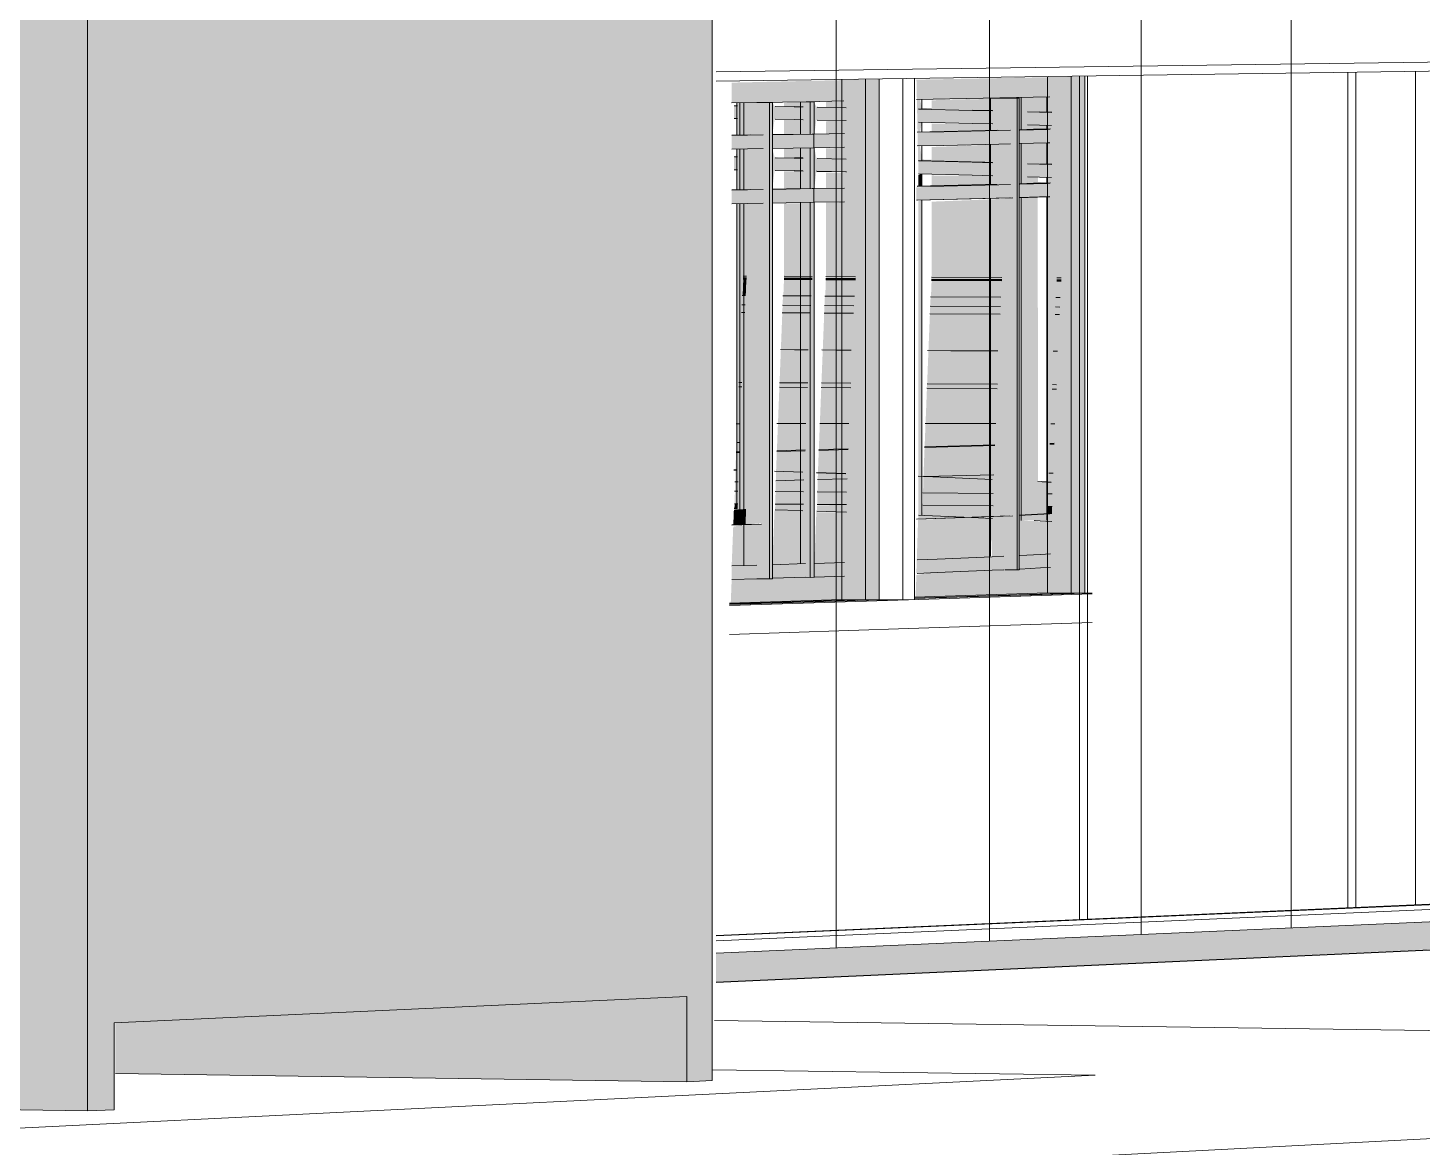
# Model space of a CAD drawing. Header units: inches. Extents: x 30681 to 92461, y -36095 to 66.
# Drawn here: x 92446.8153 to 92446.84359, y 65.97017 to 65.99288 of the extents above; entities that cross this region are included whole.
import ezdxf

# ---------------------------------------------------------------- set-up
doc = ezdxf.new("R2010")
doc.units = ezdxf.units.IN
doc.header["$MEASUREMENT"] = 0
doc.linetypes.add('Dash 1_16_', pattern=[0.12499999999999996, 0.06249999999999998, -0.06249999999999998])
doc.linetypes.add('Hidden', pattern=[0.28125, 0.1875, -0.09374999999999999])
for name, color, linetype, lineweight in [('A-FLOR', 192, 'Continuous', 13), ('A-FLOR-CLRS', 90, 'Dash 1_16_', 9), ('A-FLOR-HRAL', 11, 'Continuous', 9), ('A-FLOR-OTLN', 90, 'Continuous', 9), ('A-GLAZ-CURT', 52, 'Continuous', 9), ('A-GLAZ-CWMG', 51, 'Continuous', 9), ('A-PROP-SBCK', 71, 'Hidden', 50), ('A-WALL-PATT', 111, 'Continuous', 13), ('C-BLDG-PADS', 91, 'Continuous', 9), ('C-TOPO', 7, 'Continuous', 9), ('Conc', 7, 'Continuous', 9), ('E-ELEC-EQPM', 71, 'Continuous', 9), ('L-SITE-WALL', 31, 'Continuous', 13), ('S-BEAM', 12, 'Continuous', 9), ('S-COLS', 52, 'Continuous', 9)]:
    doc.layers.add(name, color=color, linetype=linetype, lineweight=lineweight)

# ---------------------------------------------------------------- blocks, each defined once
blk = doc.blocks.new('FP_55-Looking North East Copy 1')
at = {"layer": 'A-WALL-PATT', "lineweight": 9}
for p, q in [((31214.04254713016, 65.97421179062665), (31214.04254713016, 66.03003217256084)), ((31214.04565744372, 65.9743495619194), (31214.04565744372, 66.02987172825932)), ((31214.04873470073, 65.97448586897211), (31214.04873470073, 66.02971298916763)), ((31214.05177942533, 65.97462073500456), (31214.05177942533, 66.02955592824503))]:
    blk.add_line(p, q, dxfattribs=at)
blk = doc.blocks.new('FP_63-Looking North East Copy 1')
at = {"layer": 'A-WALL-PATT', "lineweight": 9}
for p, q in [((31214.04072648476, 65.98784805188397), (31214.04066404555, 65.98784843673543)), ((31214.04206161668, 65.98783982264109), (31214.04148963037, 65.98784334814607)), ((31214.04293718187, 65.98783442599205), (31214.04233987124, 65.98783810758647)), ((31214.04591103764, 65.9878160962819), (31214.04448462329, 65.98782488815473)), ((31214.04711199144, 65.98780869406177), (31214.04702589263, 65.98780922474182))]:
    blk.add_line(p, q, dxfattribs=at)

msp = doc.modelspace()

# ---------------------------------------------------------------- hatches: boundary and pattern name
at = {"layer": 'A-FLOR-HRAL', "transparency": 33554466}
for points in [[(92446.8298167387, 65.9895884167679), (92446.82987917792, 65.98961355765964), (92446.82987917792, 65.98999710033745), (92446.82981673871, 65.98997441877096), (92446.8298167387, 65.98961218092467)], [(92446.8333663231, 65.98966812324106), (92446.83343970856, 65.98967420175164), (92446.83343970856, 65.98992345983528), (92446.8333663231, 65.98989645423951), (92446.8333663231, 65.98967298662501)], [(92446.83363731645, 65.98966178610907), (92446.83506373079, 65.98972080099527), (92446.83506373079, 65.98987665662987), (92446.83363731645, 65.98988872486954), (92446.83363731645, 65.98966508629883)], [(92446.82982876142, 65.9828018592825), (92446.83018442563, 65.98283010481883), (92446.83018442563, 65.98290106586498), (92446.83018442563, 65.9829022383999), (92446.83018442563, 65.98932553910566), (92446.82968811388, 65.98931372311142), (92446.82968811388, 65.98311871559449), (92446.82982876142, 65.98310764741345), (92446.82982876142, 65.98283793648886)], [(92446.82987917792, 65.98780184675806), (92446.82987917792, 65.9893057024021), (92446.82981673871, 65.98930455508697), (92446.82981673871, 65.98780223307278)], [(92446.83343970856, 65.98378111546869), (92446.83343970856, 65.98938710878126), (92446.8333663231, 65.98936516700265), (92446.8333663231, 65.98378440286899)], [(92446.83506373079, 65.98776976965172), (92446.83506373079, 65.98941317945417), (92446.83363731645, 65.98935703118968), (92446.83363731645, 65.98777859495371), (92446.8338314811, 65.98777739364665)], [(92446.83543933746, 65.98298895337375), (92446.83597486225, 65.98301804210035), (92446.83597486225, 65.98366424560001), (92446.83579237931, 65.98367580173027), (92446.83579089504, 65.9894476473805), (92446.83543933746, 65.98942561860672), (92446.83543933746, 65.9830897944966)], [(92446.82986567356, 65.98745262962679), (92446.82987917791, 65.98780184675803), (92446.8298167387, 65.98780223307278), (92446.82980323807, 65.98745302698015)], [(92446.83504991539, 65.98741963594873), (92446.8350637308, 65.98776976965175), (92446.83363731642, 65.98777859495371), (92446.83362358675, 65.98742871342408), (92446.83381773972, 65.98742747779094)], [(92446.82971902347, 65.9839078851826), (92446.82985822318, 65.98745299660094), (92446.82979578977, 65.98745339393106), (92446.82965667656, 65.98390961712616)], [(92446.8348938727, 65.98371546637453), (92446.8350422934, 65.98742000485531), (92446.83361601207, 65.98742908179852), (92446.83347058289, 65.98377917694039), (92446.83426659177, 65.98374354528171)], [(92446.82970226993, 65.98322707407732), (92446.82971902347, 65.9839078851825), (92446.82965622144, 65.98389802314367), (92446.82963987967, 65.98322760490598)], [(92446.83488274814, 65.9831829975428), (92446.8348938727, 65.98371546637463), (92446.83347058289, 65.9837791769405), (92446.83345745673, 65.98319512420443), (92446.83478522096, 65.98318382732336)], [(92446.83608275536, 65.98317278764353), (92446.83609197682, 65.98365685085021), (92446.8360061326, 65.98366228727754), (92446.83599672445, 65.98317351961148)], [(92446.82961281898, 65.98279238709003), (92446.82986085751, 65.9827996920712), (92446.82987341742, 65.98311933234554), (92446.82962523848, 65.9831087612284), (92446.82961324404, 65.98280321494732)], [(92446.82969845194, 65.98312834261576), (92446.82970226994, 65.98322707407732), (92446.82963987968, 65.98322760490596), (92446.8296361214, 65.98313039368203)], [(92446.83336250568, 65.98290833361682), (92446.83444076873, 65.98294891234227), (92446.83336589011, 65.98299329807882), (92446.83336353023, 65.98293405443823)], [(92446.83445107588, 65.98294823460071), (92446.83487477984, 65.98298105156552), (92446.83488274811, 65.9831829975428), (92446.83345731063, 65.98319140075192), (92446.83344951028, 65.98299261970455), (92446.833793961, 65.98297752729088)], [(92446.83599052302, 65.9830170225407), (92446.83607676564, 65.98302168466344), (92446.83608275538, 65.98317278764357), (92446.83599672449, 65.98317351961154)]]:
    msp.add_hatch(color=256, dxfattribs=at).paths.add_polyline_path(points, flags=0)
h = msp.add_hatch(color=256, dxfattribs=at)
h.paths.add_polyline_path([(92446.83208987501, 65.98778816905661), (92446.83208987501, 65.9893469760136), (92446.8314925644, 65.98933518920116), (92446.8314925644, 65.98779186464952)], flags=0)
h.paths.add_polyline_path([(92446.83121430984, 65.98779358622532), (92446.83121430984, 65.98933023533534), (92446.83064232353, 65.98931972513655), (92446.83064232353, 65.98779712513524)], flags=0)
h.paths.add_polyline_path([(92446.83064232353, 65.98960318419785), (92446.83121430984, 65.98961357068333), (92446.83121430984, 65.98997071488114), (92446.83064232353, 65.98997442654444), (92446.83064232353, 65.98961218897898)], flags=0)
h.paths.add_polyline_path([(92446.8314925644, 65.98961867497745), (92446.83208987501, 65.98963968946829), (92446.83208987501, 65.98995196774595), (92446.8314925644, 65.9899461716743), (92446.8314925644, 65.98963838690871)], flags=0)
h = msp.add_hatch(color=256, dxfattribs=at)
h.paths.add_polyline_path([(92446.83483167367, 65.98296693938133), (92446.83528458764, 65.98299976628263), (92446.83528458764, 65.98943363512444), (92446.83483167367, 65.9893989752662), (92446.83483167367, 65.98298387592304)], flags=0)
h.paths.add_polyline_path([(92446.83343970856, 65.98299326502588), (92446.83343970856, 65.98378111546879), (92446.83336632313, 65.98378440286908), (92446.83336632313, 65.9829961979385)], flags=0)
h = msp.add_hatch(color=256, dxfattribs=at)
h.paths.add_polyline_path([(92446.8320762382, 65.98743856109736), (92446.83208987501, 65.98778816905661), (92446.83149256438, 65.9877918646495), (92446.8314789634, 65.98744236228832)], flags=0)
h.paths.add_polyline_path([(92446.83120072553, 65.98744413305654), (92446.83121430984, 65.98779358622528), (92446.83064232353, 65.98779712513524), (92446.83062877349, 65.9874477730877)], flags=0)
h = msp.add_hatch(color=256, dxfattribs=at)
h.paths.add_polyline_path([(92446.8319259478, 65.98383425626741), (92446.83206871475, 65.98743892889492), (92446.8314714597, 65.98744272986332), (92446.83132968587, 65.9838547902123)], flags=0)
h.paths.add_polyline_path([(92446.8310519188, 65.98386435589724), (92446.83119323105, 65.98744450052789), (92446.83062129791, 65.98744814034598), (92446.83048093243, 65.98388401940741)], flags=0)
at = {"layer": 'A-GLAZ-CURT', "transparency": 33554458}
h = msp.add_hatch(color=256, dxfattribs=at)
h.paths.add_polyline_path([(92446.83208987502, 65.99021848042014), (92446.83208987502, 65.99045378370053), (92446.8314925644, 65.99043930270815), (92446.8314925644, 65.99023093049554)], flags=0)
h.paths.add_polyline_path([(92446.83121430984, 65.99023659892886), (92446.83121430984, 65.99043878231348), (92446.83064232353, 65.9904293640834), (92446.83064232353, 65.9902474662869), (92446.8310407853, 65.9902398957794)], flags=0)
h.paths.add_polyline_path([(92446.82987917791, 65.99026200366454), (92446.82985183597, 65.99041634804873), (92446.8298167387, 65.99041577014285), (92446.8298167387, 65.99026309670963), (92446.82987717248, 65.99026200364621)], flags=0)
h.paths.add_polyline_path([(92446.8298167387, 65.99069898564595), (92446.82987917791, 65.99072144484256), (92446.82987917791, 65.99103636264002), (92446.8298167387, 65.99101603759992), (92446.8298167387, 65.99072021495932)], flags=0)
h.paths.add_polyline_path([(92446.83064232353, 65.99071217788342), (92446.83121430984, 65.99072145647709), (92446.83121430984, 65.99101271852983), (92446.83064232353, 65.99101604456577), (92446.83064232353, 65.99072022215455)], flags=0)
h.paths.add_polyline_path([(92446.8314925644, 65.99072601631316), (92446.83208987502, 65.99074478925836), (92446.83208987502, 65.990995919149), (92446.8314925644, 65.99099072526656), (92446.8314925644, 65.99074362563843)], flags=0)
h.paths.add_polyline_path([(92446.83208987502, 65.99126184250866), (92446.83208987502, 65.99139762493365), (92446.83064232353, 65.99136151231784), (92446.83064232353, 65.99128773654962), (92446.83121430984, 65.99130116441786), (92446.83121430984, 65.99137691402565), (92446.8314925644, 65.99137728527838), (92446.8314925644, 65.99127296457603), (92446.83163955683, 65.99127022754146)], flags=0)
h.paths.add_polyline_path([(92446.82987917791, 65.99130072327365), (92446.82985183597, 65.99135694892907), (92446.8298167387, 65.99132515746196), (92446.8298167387, 65.99130169972727), (92446.82987717247, 65.99130072325727)], flags=0)
h.paths.add_polyline_path([(92446.8298167387, 65.99304576885653), (92446.83208987502, 65.9930729270604), (92446.83208987502, 66.00834278216479), (92446.82933788688, 66.00838238107765), (92446.82933788688, 66.00259755246431), (92446.8298167387, 66.00259541728292), (92446.8298167387, 65.99352880821253)], flags=0)
h = msp.add_hatch(color=256, dxfattribs=at)
h.paths.add_polyline_path([(92446.82953800439, 65.98118060947229), (92446.83257134935, 65.98128925613723), (92446.83257134935, 65.99183716057841), (92446.83181341967, 65.99182645942734), (92446.83181341967, 65.98128548708227), (92446.8295392707, 65.98121237055446)], flags=0)
h.paths.add_polyline_path([(92446.83181341967, 65.99308037959239), (92446.83257134935, 65.99308943905721), (92446.83254542366, 66.00833737898229), (92446.83181341967, 66.00833213751109), (92446.83181341967, 65.99352828093775)], flags=0)
h = msp.add_hatch(color=256, dxfattribs=at)
h.paths.add_polyline_path([(92446.83328685595, 65.98130134289612), (92446.83674433164, 65.98142349196185), (92446.83674433164, 65.99189575709252), (92446.83599025008, 65.99188511039564), (92446.83599025011, 65.98141977702606), (92446.83328813262, 65.98133290081502)], flags=0)
h.paths.add_polyline_path([(92446.83599025008, 65.99313003279147), (92446.83674433164, 65.99313904615606), (92446.83671877685, 66.00827752689513), (92446.83599025008, 66.00827236041962), (92446.83599025008, 65.9935143642035)], flags=0)
h = msp.add_hatch(color=256, dxfattribs=at)
h.paths.add_polyline_path([(92446.83626468459, 65.99011074675481), (92446.83626468459, 65.99054384711366), (92446.8361785858, 65.99051685571828), (92446.8361785858, 65.99011362150328)], flags=0)
h.paths.add_polyline_path([(92446.83506373079, 65.99014726194054), (92446.83506373079, 65.9905131088616), (92446.83363731643, 65.99046733515753), (92446.83363731643, 65.99018396273459), (92446.83492253942, 65.99015136728025)], flags=0)
h.paths.add_polyline_path([(92446.83363731643, 65.99076452892412), (92446.83506373079, 65.99081724888916), (92446.83506373079, 65.99092843256447), (92446.83363731643, 65.99093924696105), (92446.83363731643, 65.99076747709364)], flags=0)
h.paths.add_polyline_path([(92446.8361785858, 65.99082435482472), (92446.83626468459, 65.99084209289236), (92446.83626468459, 65.99089377670636), (92446.8361785858, 65.9908868566096), (92446.8361785858, 65.99084122572931)], flags=0)
h.paths.add_polyline_path([(92446.83626468459, 65.99116560043429), (92446.83626468459, 65.9914773847147), (92446.8361785858, 65.991468492324), (92446.83620983237, 65.99116723653667)], flags=0)
h.paths.add_polyline_path([(92446.83506373079, 65.99119822066689), (92446.83506373079, 65.99144960710298), (92446.83407073091, 65.9914242436548), (92446.83363731643, 65.99141538292987), (92446.83363731643, 65.99123100670955), (92446.83492253942, 65.99120188810366)], flags=0)
h.paths.add_polyline_path([(92446.83356389828, 65.99309053789342), (92446.83626468459, 65.99312280542787), (92446.83626468459, 66.00828270998733), (92446.83356389828, 66.0083215721464), (92446.83356389828, 65.99351644907969)], flags=0)
h = msp.add_hatch(color=256, dxfattribs=at)
h.paths.add_polyline_path([(92446.83035069008, 65.98170083991519), (92446.83040593898, 65.98171321560453), (92446.83040593898, 65.9893296057532), (92446.83097879779, 65.98934004782758), (92446.83097879779, 65.98201222105034), (92446.83111778351, 65.98201222456733), (92446.83111778351, 65.98173548956068), (92446.83125689373, 65.98173985853228), (92446.83125684278, 65.9893451634137), (92446.8318545219, 65.98935673314128), (92446.83185495326, 65.98963946528569), (92446.83125727365, 65.98962820288219), (92446.83129868338, 65.98997234636373), (92446.83189483364, 65.98996281088473), (92446.83189521167, 65.99022589044436), (92446.83129906002, 65.99023830416549), (92446.83125684281, 65.99045215942273), (92446.83185452188, 65.99046252710065), (92446.83185495323, 65.99074458898853), (92446.83125727363, 65.99073452790813), (92446.83129868338, 65.99101418050775), (92446.83189483364, 65.99100275346724), (92446.83189521165, 65.9912684621303), (92446.83129906002, 65.99127955172118), (92446.8312482292, 65.99138508380835), (92446.83097879779, 65.99135849354153), (92446.83102133533, 65.99128460080705), (92446.8304503826, 65.9912942811193), (92446.83040593898, 65.9913695040209), (92446.83185455571, 65.99140550273437), (92446.83185413426, 65.99182516297418), (92446.829579755, 65.99177284285567), (92446.8295803026, 65.99136490811806), (92446.82968811388, 65.99136275710975), (92446.82966131903, 65.99130765942783), (92446.82962594244, 65.99128297739577), (92446.82962594244, 65.99104416872677), (92446.82968826927, 65.99104307988875), (92446.82968811388, 65.99070695837904), (92446.8295801247, 65.99070221983024), (92446.8295801247, 65.99042467415354), (92446.82968811388, 65.99042398564532), (92446.82966131903, 65.99026976801622), (92446.82962594244, 65.99024213887586), (92446.82962594244, 65.99000581147772), (92446.82968811388, 65.9900023445558), (92446.82968811388, 65.98959734146908), (92446.8295801247, 65.9895920371234), (92446.8295801247, 65.98931449144669), (92446.83018442565, 65.98932553910574), (92446.83018442565, 65.98290223839999), (92446.83018442565, 65.98290106586505), (92446.83018442565, 65.98281238630652), (92446.8298287614, 65.98279973231159), (92446.8298287614, 65.98198286968895), (92446.83008969121, 65.98198048511837), (92446.83008969123, 65.98170326181253)], flags=0)
h.paths.add_polyline_path([(92446.83040593898, 65.9896128025787), (92446.83045003853, 65.98998974547496), (92446.83102096828, 65.98997828681146), (92446.83097879779, 65.98962296751597), (92446.83091052025, 65.98962174903463)], flags=0)
h.paths.add_polyline_path([(92446.83102133533, 65.99024395612726), (92446.8304503826, 65.99025479229768), (92446.83040593898, 65.99043821814249), (92446.83097879779, 65.99044757532602)], flags=0)
h.paths.add_polyline_path([(92446.83040593898, 65.99072077030365), (92446.83045003853, 65.9910297719191), (92446.83102096828, 65.9910195037661), (92446.83097879779, 65.99072985098094), (92446.83091052025, 65.9907287624709)], flags=0)
h = msp.add_hatch(color=256, dxfattribs=at)
h.paths.add_polyline_path([(92446.83537174133, 65.98188467272577), (92446.83541024032, 65.98188649924124), (92446.83545351581, 65.9828848065119), (92446.83597486225, 65.9828998499213), (92446.83595517621, 65.98301697292976), (92446.83541024032, 65.98299085482687), (92446.83542480695, 65.98943907874637), (92446.83603333269, 65.98945876865669), (92446.83603402963, 65.98974066907071), (92446.83579237934, 65.98975661092301), (92446.83579186918, 65.98985514586828), (92446.8360597754, 65.98986324355855), (92446.83606038832, 65.99011848342087), (92446.83597486225, 65.99013070897236), (92446.8359783896, 65.99055056270369), (92446.83603333269, 65.99055222467209), (92446.83603402965, 65.99083499770315), (92446.83597486225, 65.99084923893523), (92446.83600508024, 65.99090260330136), (92446.8360597754, 65.99090092215756), (92446.83606038833, 65.99117251185596), (92446.83597486225, 65.99118343334862), (92446.83597851718, 65.9914837043991), (92446.83603345203, 65.9914849313226), (92446.8360036559, 65.99188338093549), (92446.8333291405, 65.99183311235572), (92446.83336914568, 65.9899253319117), (92446.83486207882, 65.98988451003974), (92446.83483139827, 65.98970545554722), (92446.83332958868, 65.9896478013028), (92446.83332958868, 65.98938701037103), (92446.83528458762, 65.98942680250596), (92446.83528458762, 65.98298406804595), (92446.83483167371, 65.98295137984792), (92446.83486368222, 65.98216276876668), (92446.83509012504, 65.98215012600893), (92446.83509012504, 65.9818867109352)], flags=0)
h.paths.add_polyline_path([(92446.83486260903, 65.99015488532406), (92446.83343970854, 65.99021481540353), (92446.83340306598, 65.99049109589143), (92446.83483167371, 65.99050038043336), (92446.83483167371, 65.99044786999518)], flags=0)
h.paths.add_polyline_path([(92446.83340354255, 65.99077288065743), (92446.83343904688, 65.99097039622868), (92446.83486207882, 65.9909354700356), (92446.8348313983, 65.99080354028894), (92446.83355829859, 65.99077581805052)], flags=0)
h.paths.add_polyline_path([(92446.83486260903, 65.9912050308895), (92446.83343970854, 65.99125856842717), (92446.83340327129, 65.99142384527109), (92446.83483167371, 65.99144307300142)], flags=0)
h.paths.add_polyline_path([(92446.83340324726, 65.99142513552238), (92446.83340310256, 65.99143182692688), (92446.83347384835, 65.99142894525536)], flags=0)
h = msp.add_hatch(color=256, dxfattribs=at)
h.paths.add_polyline_path([(92446.83191123192, 65.98320827979126), (92446.83192594783, 65.98383425626744), (92446.83132968587, 65.98385479021226), (92446.83131439042, 65.98321335783679)], flags=0)
h.paths.add_polyline_path([(92446.83103635436, 65.9832157234228), (92446.83105191878, 65.98386435589721), (92446.83048093243, 65.98388401940745), (92446.83046481696, 65.98322058617617), (92446.83098525417, 65.98321615819334)], flags=0)
h = msp.add_hatch(color=256, dxfattribs=at)
h.paths.add_polyline_path([(92446.82956190438, 65.9812106991225), (92446.83183631254, 65.98128756632056), (92446.83185473763, 65.98175993096307), (92446.82958033007, 65.98168729811829), (92446.82956442142, 65.98127580487217)], flags=0)
h.paths.add_polyline_path([(92446.83190516608, 65.98305276991445), (92446.83191123192, 65.98320827979131), (92446.8313135, 65.98319047700562), (92446.83130897876, 65.9830742947739)], flags=0)
h.paths.add_polyline_path([(92446.83103124639, 65.9830843220754), (92446.83103635436, 65.98321572342284), (92446.83046481697, 65.98322058617623), (92446.83046026686, 65.98310327412175), (92446.83098020194, 65.98308616499334)], flags=0)
h = msp.add_hatch(color=256, dxfattribs=at)
h.paths.add_polyline_path([(92446.8295803301, 65.98168729811832), (92446.83008969123, 65.98170326181253), (92446.83008969121, 65.98198048511837), (92446.82982991473, 65.98201221998528), (92446.82986085751, 65.98279969207128), (92446.82961166784, 65.98276306296917), (92446.8295803301, 65.98196476329836)], flags=0)
h.paths.add_polyline_path([(92446.83040635061, 65.98171318611519), (92446.83111784873, 65.98173548490809), (92446.83111784878, 65.98201221998528), (92446.83097902329, 65.98201754884782), (92446.83102115631, 65.98308498904247), (92446.83044987095, 65.98309531485923), (92446.83040635061, 65.98199025905282)], flags=0)
h.paths.add_polyline_path([(92446.8312570583, 65.98174010314058), (92446.83185473764, 65.98175993096316), (92446.83189502271, 65.98305343937199), (92446.83129811815, 65.98305589071617), (92446.8312570583, 65.98198896696204)], flags=0)
h = msp.add_hatch(color=256, dxfattribs=at)
h.paths.add_polyline_path([(92446.83331095248, 65.9813312507611), (92446.83601334749, 65.98142182653308), (92446.83603368135, 65.98193479057284), (92446.83359762581, 65.98182239646508), (92446.83332860938, 65.98178133956671), (92446.83331405092, 65.98141023330639)], flags=0)
h.paths.add_polyline_path([(92446.83607050488, 65.98286374280444), (92446.83607676566, 65.98302168466347), (92446.8359903709, 65.9830131840336), (92446.83598464598, 65.98286871266662)], flags=0)
h.paths.add_polyline_path([(92446.83487268027, 65.98292784051566), (92446.83487411319, 65.9829641559363), (92446.83459751058, 65.98294170687261)], flags=0)
h = msp.add_hatch(color=256, dxfattribs=at)
h.paths.add_polyline_path([(92446.83332982703, 65.98181237878826), (92446.83509012504, 65.9818867109352), (92446.83509012504, 65.98215012600893), (92446.83483167371, 65.98216299691944), (92446.83486234401, 65.98292851987934), (92446.83437061832, 65.98294627234215), (92446.83336216622, 65.98289981117541), (92446.83332982703, 65.9819049945761)], flags=0)
h.paths.add_polyline_path([(92446.83541087287, 65.98190249422467), (92446.83603368135, 65.98193479057282), (92446.83606008199, 65.982864427279), (92446.83543930575, 65.98288479791009), (92446.83541087287, 65.98202354324283)], flags=0)
at = {"layer": 'A-GLAZ-CWMG'}
msp.add_hatch(color=256, dxfattribs=at).paths.add_polyline_path([(92446.82926456671, 65.97351977596725), (92446.88226153947, 65.97594703219221), (92446.88226153947, 65.97645144362706), (92446.82926456671, 65.97410394575802), (92446.82926456671, 65.9735492507835)], flags=0)
at = {"layer": 'E-ELEC-EQPM'}
for points in [[(92446.81651074126, 65.97090353565251), (92446.81651074126, 66.00264513312253), (92446.80350011645, 66.00262755832634), (92446.80350011645, 65.97109685841086), (92446.81468466614, 65.97093066900587)], [(92446.82866985229, 65.97149576536692), (92446.82866985229, 65.97322329473864), (92446.81707690706, 65.97268857745246), (92446.81707690709, 65.97166347554843), (92446.82007452735, 65.97162011025746)]]:
    msp.add_hatch(color=256, dxfattribs=at).paths.add_polyline_path(points, flags=0)
h = msp.add_hatch(color=256, dxfattribs=at)
h.paths.add_polyline_path([(92446.81651074126, 65.97090353565251), (92446.81704989508, 65.97092979603528), (92446.81704989508, 65.9726916265786), (92446.82866985229, 65.97322329473864), (92446.82866985229, 65.97149576536692), (92446.82918729109, 65.97152096808375), (92446.82918729109, 66.00258900290147), (92446.81651074126, 66.00264513312253), (92446.81651074126, 65.97149833419678)], flags=0)
h.paths.add_polyline_path([(92446.81728038845, 66.0000000000001), (92446.81704989508, 66), (92446.81704989508, 66.0017618305433), (92446.82866985229, 66.00170215060776), (92446.82866985229, 66.00000000000007), (92446.81935613825, 65.99999999999997)], flags=0)

# ---------------------------------------------------------------- linework, layer by layer
at = {"layer": 'A-FLOR'}
for p, q in [((92446.8298582232, 65.98745299660095), (92446.82979578979, 65.9874533939311)), ((92446.83119323105, 65.98744450052789), (92446.83062129792, 65.98744814034599)), ((92446.83206871478, 65.98743892889492), (92446.83147145972, 65.98744272986333)), ((92446.8350422934, 65.98742000485534), (92446.83361601207, 65.98742908179855)), ((92446.83624313507, 65.98741236262416), (92446.83615704431, 65.9874129105111)), ((92446.82963987965, 65.98348173210435), (92446.82970226993, 65.9834812093186)), ((92446.83046481694, 65.98347481971894), (92446.83103635436, 65.9834700306437)), ((92446.83131439042, 65.98346770089988), (92446.83191123192, 65.98346269979444)), ((92446.83345745673, 65.98344974353459), (92446.83488274814, 65.9834378006103)), ((92446.83599672449, 65.98342846628407), (92446.83608275537, 65.9834277454065)), ((92446.82969379007, 65.98312902432944), (92446.8296293456, 65.98313106810775)), ((92446.82970226991, 65.98322707407733), (92446.82963987967, 65.98322760490599)), ((92446.83097011503, 65.98308683181519), (92446.83046370916, 65.98310398135365)), ((92446.83103635436, 65.98321572342287), (92446.83046481693, 65.98322058617616)), ((92446.83102334944, 65.98308499531919), (92446.83097011503, 65.98308683181519)), ((92446.8319074718, 65.9830534703096), (92446.83130993128, 65.98307499285104)), ((92446.8319112319, 65.9832082797913), (92446.83131439041, 65.9832133578368)), ((92446.83488274814, 65.98318299754281), (92446.83345745673, 65.98319512420439)), ((92446.83608275538, 65.98317278764355), (92446.83599672448, 65.98317351961154)), ((92446.83607536455, 65.98286443302149), (92446.83571416915, 65.98288496420406)), ((92446.82958033012, 65.98196476329838), (92446.83008969124, 65.98198048511838)), ((92446.83040635064, 65.98199025905289), (92446.83107653807, 65.98201094489988)), ((92446.83126279913, 65.98201671940733), (92446.83187053596, 65.98203616143303)), ((92446.83008969124, 65.98170326181256), (92446.82958033012, 65.98168729811829)), ((92446.83107653804, 65.98173419020596), (92446.83040635065, 65.98171318611519)), ((92446.83187053594, 65.98175979468583), (92446.8312627991, 65.981740053552))]:
    msp.add_line(p, q, dxfattribs=at)
for points in [[(92446.83444790177, 65.98294892155668, 0), (92446.83349564743, 65.98299104316702, 0), (92446.83337181105, 65.98299622936602, 0)], [(92446.83487490399, 65.98292853328611, 0), (92446.8345871937, 65.98294238513328, 0), (92446.83444790177, 65.98294892155668, 0)], [(92446.83334407979, 65.98208783374349, 0), (92446.83374879425, 65.98210338385063, 0), (92446.83486317682, 65.98215015629519, 0), (92446.83510165058, 65.98216107243316, 0)], [(92446.83542690011, 65.98217658749148, 0), (92446.83584260222, 65.98219762141703, 0), (92446.83604510283, 65.98220843087239, 0)], [(92446.83510165062, 65.9818866273937, 0), (92446.83486317682, 65.98187554331513, 0), (92446.83374879425, 65.9818280512945, 0), (92446.83334407976, 65.98181226195491, 0)], [(92446.83604510283, 65.9819347144243, 0), (92446.83584260222, 65.98192373866961, 0), (92446.8354269001, 65.9819023811452, 0)]]:
    msp.add_polyline3d(points, dxfattribs=at)
at = {"layer": 'A-FLOR-CLRS', "linetype": 'Continuous'}
for p, q in [((92446.83609975773, 65.98385016665108), (92446.83601359527, 65.98384775833237)), ((92446.82970974408, 65.98367155990536), (92446.82964726293, 65.98366981349945)), ((92446.83104578294, 65.983708903417), (92446.83047340577, 65.98369290495073)), ((92446.83192195301, 65.98373339317529), (92446.83132422886, 65.98371668623587)), ((92446.83350493867, 65.98377763907685), (92446.83347048327, 65.98377667601628)), ((92446.83489792355, 65.98381657428281), (92446.83350493867, 65.98377763907685)), ((92446.82963987965, 65.98348173210435), (92446.82970226993, 65.9834812093186)), ((92446.83046481694, 65.98347481971894), (92446.83103635436, 65.9834700306437)), ((92446.83131439042, 65.98346770089988), (92446.83191123192, 65.98346269979444)), ((92446.83345745673, 65.98344974353459), (92446.83488274814, 65.9834378006103)), ((92446.83599672449, 65.98342846628407), (92446.83608275537, 65.9834277454065))]:
    msp.add_line(p, q, dxfattribs=at)
at = {"layer": 'A-FLOR-HRAL'}
for p, q in [((92446.8333297928, 65.99143219402166), (92446.83603322541, 65.99148803261886)), ((92446.83537174136, 65.9914553967328), (92446.83483167371, 65.99145724041009)), ((92446.83483167371, 65.99079631508452), (92446.83483167371, 65.99145724041009)), ((92446.83545351581, 65.99080961344428), (92446.83545351581, 65.99147130150328)), ((92446.83597486225, 65.99116719406469), (92446.83597486225, 65.99148210295121)), ((92446.83112670065, 65.9913866898176), (92446.82957973417, 65.99136382556256)), ((92446.82963305354, 65.99130377042972), (92446.82969707742, 65.99130271599272)), ((92446.82968811388, 65.99070155127876), (92446.82968811388, 65.99136348138823)), ((92446.82974331142, 65.99070243678985), (92446.82974331142, 65.9913650028231)), ((92446.82982876142, 65.99070614393638), (92446.82982876142, 65.99137097123035)), ((92446.8303506901, 65.99136868682078), (92446.83009153834, 65.99136982109215)), ((92446.83040593895, 65.99136950402087), (92446.8303506901, 65.99136868682078)), ((92446.8303506901, 65.9817008399152), (92446.8303506901, 65.99136868682078)), ((92446.83040593895, 65.99136950402087), (92446.83040593895, 65.9817025724529)), ((92446.83102409134, 65.99128460519414), (92446.83085638541, 65.9912875507824)), ((92446.83097879784, 65.9907244572007), (92446.83097879784, 65.99138484428163)), ((92446.83117428802, 65.99138399052171), (92446.83108922359, 65.99138436202162)), ((92446.83112670082, 65.99138668981215), (92446.83185436974, 65.99140171959706)), ((92446.83125689374, 65.9913852119214), (92446.83117428802, 65.99138399052171)), ((92446.83117428802, 65.99072758402681), (92446.83117428802, 65.99138399052171)), ((92446.83125689374, 65.9913852119214), (92446.83125689374, 65.99072717806816)), ((92446.83131198809, 65.9912746574778), (92446.83190451091, 65.99126355535302)), ((92446.83343970854, 65.9912321014151), (92446.83343970854, 65.9914306125441)), ((92446.83541024037, 65.99145625826017), (92446.83537174136, 65.9914553967328)), ((92446.83537174136, 65.98188467272581), (92446.83537174136, 65.9914553967328)), ((92446.83541024037, 65.99145625826017), (92446.83541024037, 65.9818864992413)), ((92446.83558383194, 65.9911791331968), (92446.83607196213, 65.99116466539816)), ((92446.8360758296, 65.99117251529555), (92446.83582781536, 65.99117968829316)), ((92446.8296971097, 65.99104309505138), (92446.82963308302, 65.99104418100497)), ((92446.83190448507, 65.99100276650428), (92446.83131201207, 65.99101419909985)), ((92446.83343970854, 65.99076540634215), (92446.83343970854, 65.99097037309913)), ((92446.83607194763, 65.9909009246042), (92446.83558385161, 65.99091582319951)), ((92446.83597486225, 65.99082270097473), (92446.83597486225, 65.99090352821587)), ((92446.8295801247, 65.99070221983025), (92446.830220182, 65.99071240464582)), ((92446.82995921768, 65.9907136337795), (92446.82958053538, 65.99070761154432)), ((92446.83040614486, 65.99071536375143), (92446.83124817762, 65.99072876247097)), ((92446.83097884926, 65.99072984911615), (92446.83040655628, 65.99072074786457)), ((92446.8312155938, 65.99072891558964), (92446.83124817762, 65.99072876247097)), ((92446.83124817762, 65.99072876247097), (92446.83187005142, 65.99073890506256)), ((92446.83124817762, 65.99072876247097), (92446.83124817762, 65.99045200911189)), ((92446.82958012471, 65.99042467415352), (92446.83022018205, 65.99043516299346)), ((92446.82968811388, 65.98959128874488), (92446.82968811388, 65.99042398564531)), ((92446.82974331142, 65.98959227998864), (92446.82974331142, 65.99042489758953)), ((92446.82982876142, 65.98959642977952), (92446.82982876142, 65.99042871539717)), ((92446.83040614486, 65.9904382104306), (92446.83124817762, 65.99045200911186)), ((92446.83097879784, 65.98961692970227), (92446.83097879784, 65.99044757532609)), ((92446.83117428802, 65.98962042988074), (92446.83117428802, 65.99044809537287)), ((92446.83124817762, 65.99045200911186), (92446.83187016593, 65.99046245653902)), ((92446.83125689374, 65.9904480916148), (92446.83125689374, 65.98962018183906)), ((92446.83343970854, 65.99018518815123), (92446.83343970854, 65.99048974682997)), ((92446.83483167371, 65.98969736763192), (92446.83483167371, 65.99052157822138)), ((92446.83545351581, 65.98971225385552), (92446.83545351581, 65.9905352735471)), ((92446.83597486225, 65.9901125306694), (92446.83597486225, 65.99054875175011)), ((92446.82966131903, 65.9902697680162), (92446.82962755526, 65.99027038067814)), ((92446.82963305354, 65.99026541466012), (92446.82969707742, 65.9902642343202)), ((92446.83102409134, 65.99024396103819), (92446.83085638541, 65.99024725833848)), ((92446.83131198809, 65.99023282553483), (92446.83190451091, 65.9902203977832)), ((92446.83558383194, 65.99012589536952), (92446.83607196213, 65.99010970007255)), ((92446.8360758296, 65.99011848727112), (92446.83584452496, 65.99012598581497)), ((92446.8296971097, 65.99000461331822), (92446.82963308302, 65.99000582517948)), ((92446.83084808683, 65.98998660235593), (92446.83102127565, 65.98998289947868)), ((92446.8312989913, 65.989976961758), (92446.83189514268, 65.98996421569724)), ((92446.83190938183, 65.98996526882398), (92446.83130685953, 65.98997800518649)), ((92446.83190448507, 65.98995960899754), (92446.83131201207, 65.98997236711143)), ((92446.83343970854, 65.98966276829343), (92446.83343970854, 65.98992345983528)), ((92446.83607194763, 65.98984595934094), (92446.83558385161, 65.98986258530962)), ((92446.83597486225, 65.98973461566234), (92446.83597486225, 65.9898488648206)), ((92446.8295801247, 65.98959203712342), (92446.830220182, 65.98960343803635)), ((92446.82995921768, 65.98960481393227), (92446.82958053538, 65.98959807262425)), ((92446.83040614486, 65.98960675046803), (92446.83124817762, 65.98962174903467)), ((92446.83097884926, 65.98962296542854), (92446.83040655628, 65.98961277746035)), ((92446.8312155938, 65.98962192043618), (92446.83124817762, 65.98962174903467)), ((92446.83124817762, 65.98962174903467), (92446.83187005142, 65.98963310268196)), ((92446.83124817762, 65.98962174903467), (92446.83124817762, 65.98934499567558)), ((92446.82958012471, 65.98931449144669), (92446.83022018205, 65.989326196384)), ((92446.82968811388, 65.98312068568065), (92446.82968811388, 65.98931372311141)), ((92446.82974331142, 65.98311890308132), (92446.82974331142, 65.98931474078832)), ((92446.82982876142, 65.98280185928253), (92446.82982876142, 65.9893190012403)), ((92446.83040614486, 65.98932959714719), (92446.83124817762, 65.98934499567555)), ((92446.83097879784, 65.98201183616708), (92446.83097879784, 65.98934004782767)), ((92446.83117428802, 65.98173328513732), (92446.83117428802, 65.98934364134425)), ((92446.83124817762, 65.98934499567555), (92446.83187016593, 65.98935665439862)), ((92446.83125689374, 65.989345161295), (92446.83125689374, 65.98173587461451)), ((92446.83332977981, 65.98938985170992), (92446.83521803487, 65.98943396201902)), ((92446.83343970854, 65.98378111546869), (92446.83343970854, 65.98938710878129)), ((92446.83483167371, 65.9829669393813), (92446.83483167371, 65.98942263076877)), ((92446.83499791262, 65.98942681978338), (92446.83523667483, 65.98943329592106)), ((92446.83528462554, 65.98943365361666), (92446.83499792176, 65.98942695493257)), ((92446.83557782105, 65.98944347279439), (92446.83541051607, 65.98943785834116)), ((92446.83541068944, 65.98944041574526), (92446.83603363749, 65.98946131570618)), ((92446.83542641408, 65.98943860398379), (92446.83559356249, 65.98944340818149)), ((92446.83545351581, 65.98298972720978), (92446.83545351581, 65.98943716931579)), ((92446.83597486225, 65.98366424560001), (92446.83597486225, 65.98945295485157)), ((92446.82962619275, 65.98391154419375), (92446.8296885289, 65.98390981266503)), ((92446.82968860565, 65.98391167730726), (92446.82962626948, 65.98391340863586)), ((92446.83045030123, 65.983885952611), (92446.83102118167, 65.98386629382088)), ((92446.83102127566, 65.98386856539425), (92446.83045039492, 65.98388822142371)), ((92446.83129889714, 65.9838567304342), (92446.83189504815, 65.98383620142744)), ((92446.83189514266, 65.98383847722667), (92446.83129899128, 65.98385900335052)), ((92446.83336614864, 65.98378441382411), (92446.83486238628, 65.9837174402249)), ((92446.83486250993, 65.98372038400647), (92446.83336627108, 65.98378734552908)), ((92446.83343970854, 65.98300430939824), (92446.83343970854, 65.98378111546869)), ((92446.8357924158, 65.98367579944612), (92446.83606023133, 65.98365883893482)), ((92446.83606040687, 65.98366299963162), (92446.83585827354, 65.98367579728377)), ((92446.83597486225, 65.98301804210035), (92446.83597486225, 65.98366424560001)), ((92446.83332965369, 65.98291050796837), (92446.83528462554, 65.98298406556451)), ((92446.83521803487, 65.98298456221247), (92446.8333297798, 65.9829135274289)), ((92446.83541051608, 65.98299083680911), (92446.83603346405, 65.98302450201793)), ((92446.83603363748, 65.98302861230597), (92446.83541068941, 65.98299495522615)), ((92446.83545351581, 65.98288480651198), (92446.83545351581, 65.98298972720978)), ((92446.83597486225, 65.98288512209795), (92446.83597486225, 65.98301804210035)), ((92446.82958022442, 65.98279459104056), (92446.83018446915, 65.9828123833761)), ((92446.83011922798, 65.98281295204585), (92446.82958032712, 65.98279708609695)), ((92446.82982876142, 65.98198286968903), (92446.82982876142, 65.98280185928253)), ((92446.83483167371, 65.98216299691941), (92446.83483167371, 65.9829669393813)), ((92446.83512012589, 65.98188649380273), (92446.83537174136, 65.98188467272581)), ((92446.83537174136, 65.98188467272581), (92446.83541024037, 65.9818864992413)), ((92446.83008969121, 65.98170326181257), (92446.8303506901, 65.9817008399152)), ((92446.8303506901, 65.9817008399152), (92446.83040593895, 65.9817025724529)), ((92446.83107653807, 65.98173419020604), (92446.83117428802, 65.98173328513732)), ((92446.83117428802, 65.98173328513732), (92446.83125689374, 65.98173587461451))]:
    msp.add_line(p, q, dxfattribs=at)
for points in [[(92446.83046176225, 65.99128979692523, 0), (92446.83084777977, 65.99128303146867, 0), (92446.83102770051, 65.99127981775038, 0)], [(92446.83336914566, 65.9912337303648, 0), (92446.83445882451, 65.99120868703443, 0), (92446.83487711498, 65.9911982177567, 0)], [(92446.83363384716, 65.99123370616931, 0), (92446.83362214587, 65.99123396028135, 0), (92446.8333795504, 65.99123916588606, 0)], [(92446.83487056437, 65.99120503504187, 0), (92446.83471556053, 65.99120884840914, 0), (92446.83447029849, 65.99121474213183, 0)], [(92446.83102772673, 65.9910195133327, 0), (92446.83084777978, 65.99102282345281, 0), (92446.83046173681, 65.99102979136228, 0)], [(92446.83487712758, 65.99093547775246, 0), (92446.83445882452, 65.99094625978178, 0), (92446.83336914568, 65.99097205067415, 0)], [(92446.83334534927, 65.99076525442516, 0), (92446.8338822704, 65.99077581805057, 0), (92446.8349979126, 65.99079996007127, 0), (92446.8352366985, 65.99080559566333, 0)], [(92446.83496664095, 65.99080658714864, 0), (92446.83472845581, 65.99080097020837, 0), (92446.83361533377, 65.9907769006243, 0), (92446.83359875022, 65.99077656543831, 0)], [(92446.8360495225, 65.99083494600576, 0), (92446.83570682869, 65.99082539643743, 0), (92446.8354248897, 65.9908179665298, 0)], [(92446.83542642649, 65.99081021405362, 0), (92446.8359783896, 65.99082445943688, 0), (92446.83603730708, 65.99082605992105, 0)], [(92446.83334535317, 65.99048959054883, 0), (92446.8338822704, 65.99050046933566, 0), (92446.8349979126, 65.99052533201369, 0), (92446.83523667483, 65.99053113530589, 0)], [(92446.83542641408, 65.99053589188158, 0), (92446.83597838962, 65.99055056270367, 0), (92446.83603729625, 65.99055221066584, 0)], [(92446.83046176225, 65.99024977267749, 0), (92446.83084777977, 65.99024219940523, 0), (92446.83102770051, 65.99023860195936, 0)], [(92446.83336914566, 65.99018701160236, 0), (92446.83445882451, 65.9901589780236, 0), (92446.83487711498, 65.99014725868287, 0)], [(92446.83487056437, 65.99015488997225, 0), (92446.83471556053, 65.99015915866693, 0), (92446.83362214587, 65.99018726897165, 0), (92446.8333795504, 65.9901930961411, 0)], [(92446.83102772673, 65.98997829748723, 0), (92446.83084777978, 65.98998199138939, 0), (92446.83046173681, 65.9899897671724, 0)], [(92446.83487712758, 65.98988451865131, 0), (92446.83445882452, 65.989896550771, 0), (92446.83336914568, 65.98992533191175, 0)], [(92446.83496664095, 65.98970886621116, 0), (92446.83472845581, 65.98970257859145, 0), (92446.83361533377, 65.9896756350272, 0), (92446.8333413451, 65.98966952176671, 0)], [(92446.83334534927, 65.9896625982371, 0), (92446.8338822704, 65.98967442319092, 0), (92446.8349979126, 65.98970144784099, 0), (92446.8352366985, 65.98970775633954, 0)], [(92446.8360495225, 65.98974061120047, 0), (92446.83570682869, 65.98972992138518, 0), (92446.8354248897, 65.98972160432442, 0)], [(92446.83542642649, 65.98971292617942, 0), (92446.8359783896, 65.98972887250399, 0), (92446.83603730708, 65.98973066409073, 0)], [(92446.83334535317, 65.98938693438059, 0), (92446.8338822704, 65.98939907447601, 0), (92446.83499791264, 65.9894268197834, 0)], [(92446.83559356249, 65.98944340818149, 0), (92446.83597838962, 65.98945497577077, 0), (92446.83603729625, 65.98945681480102, 0)]]:
    msp.add_polyline3d(points, dxfattribs=at)
at = {"layer": 'A-FLOR-OTLN'}
for p, q in [((92446.82978823048, 65.987260827405), (92446.82985066177, 65.98726042398857)), ((92446.83061371092, 65.98725549334573), (92446.83118562486, 65.98725179777318)), ((92446.83146384418, 65.98724999998575), (92446.83206107919, 65.98724614079447)), ((92446.83360832448, 65.98723614286163), (92446.8350345578, 65.98722692687943)), ((92446.83614927116, 65.98721972386552), (92446.836235359, 65.98721916758622)), ((92446.82984462117, 65.98710658281847), (92446.82978219152, 65.98710699109678)), ((92446.83117954848, 65.98709785264141), (92446.83060764986, 65.98710159275232)), ((92446.83205497931, 65.98709212748591), (92446.83145776035, 65.98709603318737)), ((92446.83502837806, 65.98707268200944), (92446.83360218308, 65.98708200906022)), ((92446.83622914695, 65.9870648292035), (92446.8361430614, 65.98706539218693)), ((92446.82972295303, 65.9855979461862), (92446.82978536628, 65.98559749022759)), ((92446.82972656435, 65.98568994156336), (92446.82978897859, 65.98568948851079)), ((92446.83054819447, 65.9855919174031), (92446.83111994271, 65.98558774050888)), ((92446.83055181899, 65.98568395120503), (92446.83112357641, 65.98567980093243)), ((92446.8313980814, 65.98558570857278), (92446.83199514323, 65.98558134675069)), ((92446.83140171957, 65.985677781947), (92446.83199879099, 65.98567344792514)), ((92446.83354193949, 65.98557004666485), (92446.83496775833, 65.98555963037673)), ((92446.83354561208, 65.98566221986063), (92446.83497145385, 65.98565186996063)), ((92446.83608214738, 65.98555148923214), (92446.83616821017, 65.9855508605023)), ((92446.83608586084, 65.9856437807035), (92446.83617192502, 65.98564315598087)), ((92446.83349403761, 65.98436783147116), (92446.83492154982, 65.98440627939674)), ((92446.83349466743, 65.98438363809893), (92446.83492218153, 65.98442204724084)), ((92446.83603727733, 65.98443632986366), (92446.83612344404, 65.98443865063619)), ((92446.83603791053, 65.98445206739456), (92446.83612407738, 65.98445438582608)), ((92446.82967062159, 65.98426485342652), (92446.82973310599, 65.98426653635129)), ((92446.82967124617, 65.9842807639291), (92446.82973373067, 65.98428244515637)), ((92446.83049680715, 65.98428710550988), (92446.83106921372, 65.98430252243276)), ((92446.83049743286, 65.98430299356683), (92446.83106984022, 65.98431839493864)), ((92446.83134767393, 65.98431002234564), (92446.83194542868, 65.9843261219844)), ((92446.83134830081, 65.98432588728635), (92446.8319460564, 65.98434197068526))]:
    msp.add_line(p, q, dxfattribs=at)
for points in [[(92446.83056936503, 65.98635417152548, 0), (92446.83085145574, 65.98635226829441, 0), (92446.83113427476, 65.98635038054059, 0)], [(92446.83141002234, 65.98634855950438, 0), (92446.83170661252, 65.9863466221794, 0), (92446.83200396312, 65.98634470194807, 0)], [(92446.83355484006, 65.98633503874161, 0), (92446.8340276333, 65.98633220833584, 0), (92446.83450207242, 65.98632942135181, 0), (92446.83497811263, 65.98632667808508, 0)], [(92446.83610170826, 65.9863204113766, 0), (92446.83614445775, 65.98632017866437, 0), (92446.8361872187, 65.98631994630607, 0)], [(92446.8297327619, 65.98485093871221, 0), (92446.82970173532, 65.98485085890307, 0), (92446.82967073514, 65.98485077826724, 0)], [(92446.83108291833, 65.98485357481667, 0), (92446.83079011069, 65.98485313843672, 0), (92446.83049916019, 65.98485263191691, 0)], [(92446.83195666873, 65.98485445231671, 0), (92446.83166203159, 65.98485422632432, 0), (92446.83136893169, 65.98485393130565, 0)], [(92446.8342008248, 65.98485394884422, 0), (92446.83385198822, 65.98485427819683, 0), (92446.83350425314, 65.98485451606155, 0)], [(92446.83493683205, 65.98485295920308, 0), (92446.83456838924, 65.98485350435368, 0), (92446.8342008248, 65.98485394884422, 0)], [(92446.83613825744, 65.98485049551115, 0), (92446.83609513692, 65.98485060201199, 0), (92446.8360520186, 65.9848507071648, 0)], [(92446.82967640636, 65.98447108484189, 0), (92446.82970443412, 65.98447086296345, 0), (92446.82973248401, 65.98447064164172, 0)]]:
    msp.add_polyline3d(points, dxfattribs=at)
at = {"layer": 'A-GLAZ-CURT'}
for p, q in [((92446.8322956712, 65.99183326829979), (92446.8322956712, 65.98128091392562)), ((92446.83257134934, 65.98127829968959), (92446.83257134934, 65.99183716057841)), ((92446.83647005365, 65.99189188462707), (92446.83647005365, 65.98141526927319)), ((92446.83674433162, 65.98141269243219), (92446.83674433162, 65.99189575709259)), ((92446.8295380044, 65.98118060947233), (92446.83257134934, 65.98127829968959)), ((92446.8322956712, 65.98128091392562), (92446.82953846539, 65.981192171374)), ((92446.8322956712, 65.98128091392562), (92446.83257134934, 65.98127829968959)), ((92446.83328685594, 65.9813013428961), (92446.83674433162, 65.98141269243219)), ((92446.83647005365, 65.98141526927319), (92446.83328732071, 65.98131283084103)), ((92446.83647005365, 65.98141526927319), (92446.83674433162, 65.98141269243219))]:
    msp.add_line(p, q, dxfattribs=at)
at = {"layer": 'A-GLAZ-CWMG'}
for p, q in [((92446.83181341965, 65.98128548708225), (92446.83181341965, 65.99182645942736)), ((92446.83305397144, 65.99184397468244), (92446.83305397144, 65.98127372301917)), ((92446.83328604125, 65.99184723336394), (92446.83328604125, 65.98128120496898)), ((92446.83599025008, 65.98141977702609), (92446.83599025008, 65.99188511039571)), ((92446.82953719636, 65.98116034190258), (92446.83317002954, 65.98127746474157)), ((92446.82953927068, 65.98121237055446), (92446.83181341966, 65.98128548708229)), ((92446.83257134934, 65.98127829968959), (92446.83181341965, 65.98128548708225)), ((92446.83305397144, 65.98127372301917), (92446.83257134934, 65.98127829968959)), ((92446.83328604125, 65.98128120496898), (92446.83305397144, 65.98127372301917)), ((92446.83317002954, 65.98127746474157), (92446.83689450819, 65.98139754223848)), ((92446.83328813264, 65.98133290081512), (92446.8359902501, 65.98141977702609)), ((92446.83674433164, 65.98141269243217), (92446.83599025008, 65.98141977702609)), ((92446.83689507154, 65.98141127623117), (92446.83674433164, 65.98141269243217)), ((92446.83317002954, 65.98069238551473), (92446.83689450819, 65.98081621543342)), ((92446.82953719636, 65.98057160258703), (92446.83317002954, 65.98069238551473)), ((92446.82926608605, 65.97445806655914), (92446.88163704114, 65.97674611881725)), ((92446.82926608605, 65.97435791154064), (92446.88163704114, 65.97665493570827)), ((92446.82926638905, 65.97446563708475), (92446.88151232865, 65.97674755213072)), ((92446.82926456672, 65.97410394575807), (92446.88226153952, 65.97645144362711)), ((92446.82926456672, 65.97351977596729), (92446.88226153952, 65.97592022929149))]:
    msp.add_line(p, q, dxfattribs=at)
at = {"layer": 'A-PROP-SBCK', "linetype": 'Continuous'}
for p, q in [((92446.82981654865, 65.98779731710717), (92446.82987898782, 65.987796930637)), ((92446.83064213279, 65.98779220711482), (92446.83121411863, 65.98778866678127)), ((92446.83149237293, 65.98778694451293), (92446.83208968307, 65.9877832474334)), ((92446.83363712316, 65.98777366947913), (92446.8350635363, 65.987764840627)), ((92446.83617839037, 65.9877579401847), (92446.8362644891, 65.98775740727254))]:
    msp.add_line(p, q, dxfattribs=at)
at = {"layer": 'C-BLDG-PADS'}
msp.add_line((92446.82926412419, 65.97350832967797), (92446.882914185, 65.97593941263763), dxfattribs=at)
at = {"layer": 'C-TOPO'}
msp.add_line((92446.82926412468, 65.9735083422225), (92446.88291398616, 65.97593941500074), dxfattribs=at)
msp.add_line((92446.82926412468, 65.9735083422225), (92446.88291398616, 65.97593941500074), dxfattribs=at)
at = {"layer": 'Conc'}
for p, q in [((92446.97548298897, 65.97719694997441), (92446.66444856743, 65.96101907134833)), ((92446.85289211206, 65.97241216673218), (92446.82923439622, 65.97273938705794)), ((92446.83695578882, 65.97162847967424), (92446.82919176575, 65.97173980735782)), ((92446.67715247544, 65.96376996759983), (92446.83695578882, 65.97162847967424))]:
    msp.add_line(p, q, dxfattribs=at)
at = {"layer": 'E-ELEC-EQPM'}
for p, q in [((92446.81651074125, 66.00264513312253), (92446.81651074125, 65.97090353565258)), ((92446.82918729109, 65.97152096808387), (92446.82918729109, 66.0025890029015)), ((92446.81704989503, 65.97269162657871), (92446.82866985229, 65.97322329473864)), ((92446.82866985229, 65.97322329473864), (92446.82866985229, 65.97149576536694)), ((92446.81704989503, 65.97092979603539), (92446.81704989503, 65.97269162657871)), ((92446.81707690711, 65.97166347554847), (92446.82866985229, 65.97149576536694)), ((92446.82866985229, 65.97149576536694), (92446.82918729109, 65.97152096808387)), ((92446.80350011648, 65.97109685841096), (92446.81651074125, 65.97090353565258)), ((92446.81651074125, 65.97090353565258), (92446.81704989503, 65.97092979603539))]:
    msp.add_line(p, q, dxfattribs=at)
at = {"layer": 'L-SITE-WALL'}
for p, q in [((92446.8298167387, 65.98780223307278), (92446.82987917792, 65.98780184675803)), ((92446.83064232353, 65.98779712513523), (92446.83121430984, 65.98779358622528)), ((92446.8314925644, 65.98779186464951), (92446.83208987504, 65.98778816905661)), ((92446.83363731645, 65.98777859495374), (92446.83506373079, 65.98776976965178)), ((92446.83617858579, 65.98776287198419), (92446.83626468459, 65.98776233928632))]:
    msp.add_line(p, q, dxfattribs=at)
at = {"layer": 'S-BEAM'}
for p, q in [((92446.82926669598, 65.99199237947352), (92446.88151266564, 65.99270799277947)), ((92446.82926718707, 65.9918033012845), (92446.88151320476, 65.99253581314206))]:
    msp.add_line(p, q, dxfattribs=at)
at = {"layer": 'S-COLS'}
for p, q in [((92446.83663949966, 65.99190579567762), (92446.83663949966, 65.97478484852822)), ((92446.83679832329, 65.99190803899549), (92446.83679832329, 65.97479183693598)), ((92446.84208118137, 65.9919826571637), (92446.84208118137, 65.97502428824792)), ((92446.84224088001, 65.97503131515565), (92446.84224088001, 65.99198491284034)), ((92446.84345306363, 65.9920019087861), (92446.84345306363, 65.97508426110691))]:
    msp.add_line(p, q, dxfattribs=at)

# ---------------------------------------------------------------- block references
at = {"layer": 'A-GLAZ-CURT'}
msp.add_blockref('FP_55-Looking North East Copy 1', (61232.78915269315, 0), dxfattribs=at)
at = {"layer": 'L-SITE-WALL', "lineweight": 9}
msp.add_blockref('FP_63-Looking North East Copy 1', (61232.78915269315, 0), dxfattribs=at)

doc.saveas('drawing.dxf')
